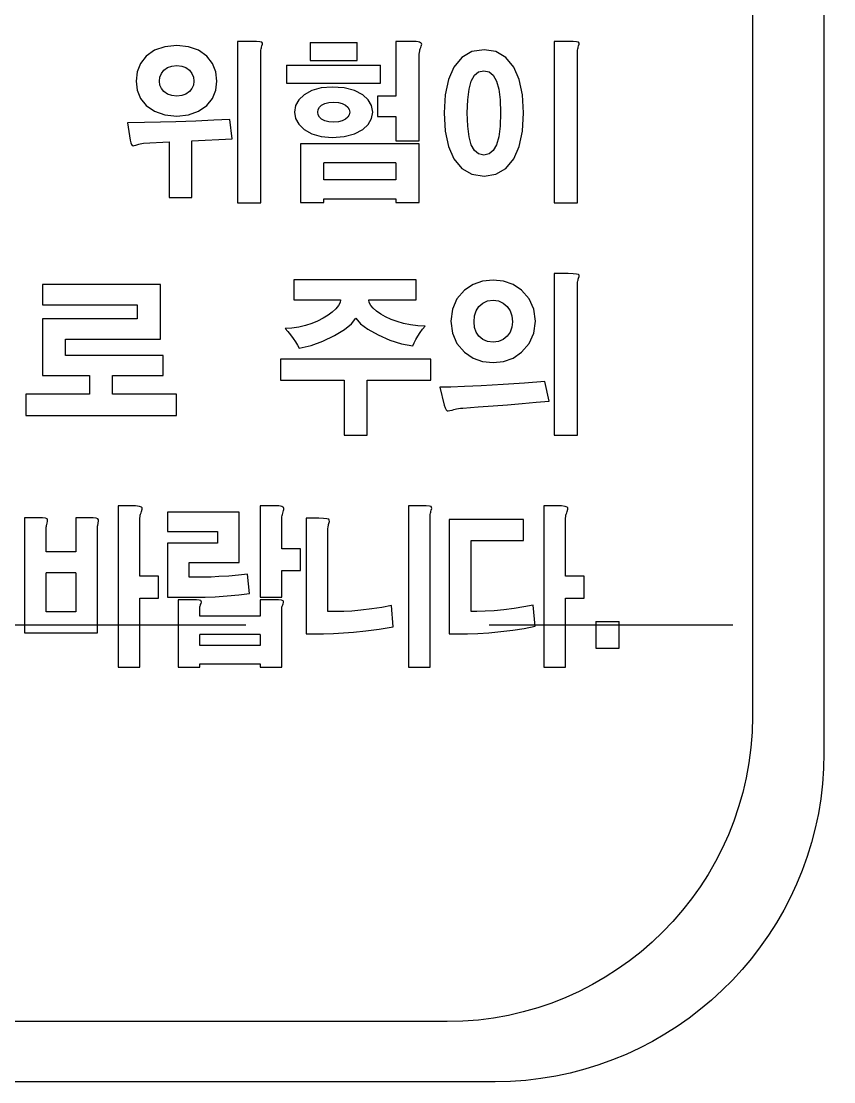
# Model space of a CAD drawing. Extents: x 21279 to 21873, y -1659 to -1239.
# Drawn here: x 21386.48 to 21392.32, y -1500.89 to -1493.27 of the extents above; entities that cross this region are included whole.
import ezdxf

# ---------------------------------------------------------------- set-up
doc = ezdxf.new("R2010")
doc.units = 0
doc.header["$LTSCALE"] = 7
doc.header["$MEASUREMENT"] = 0
doc.linetypes.add('CENTER', pattern=[2, 1.25, -0.25, 0.25, -0.25])
doc.layers.add('CL', color=1, linetype='CENTER')
doc.layers.add('D', color=2, linetype='CONTINUOUS')

msp = doc.modelspace()

# ---------------------------------------------------------------- linework, layer by layer
at = {"layer": 'CL'}
msp.add_line((21309.3464, -1497.6039), (21619.6607, -1497.6039), dxfattribs=at)
at = {"layer": 'D', "color": 1, "linetype": 'Continuous'}
for p, q in [((21392.2509, -1488.6826), (21392.2509, -1498.5252)), ((21391.7368, -1488.9451), (21391.7368, -1498.2626)), ((21387.5152, -1493.45), (21387.4417, -1493.4757)), ((21387.6022, -1493.4414), (21387.5152, -1493.45)), ((21387.6866, -1493.45), (21387.6022, -1493.4414)), ((21387.7583, -1493.4757), (21387.6866, -1493.45)), ((21388.1378, -1493.4123), (21388.0377, -1493.4123)), ((21388.0377, -1493.4123), (21388.0377, -1494.5725)), ((21388.1736, -1493.4129), (21388.1378, -1493.4123)), ((21388.1984, -1493.415), (21388.1736, -1493.4129)), ((21388.2122, -1493.4182), (21388.1984, -1493.415)), ((21388.2088, -1493.4588), (21388.2106, -1493.4519)), ((21388.2106, -1493.4519), (21388.2133, -1493.4437)), ((21388.2162, -1493.4233), (21388.2122, -1493.4182)), ((21388.2133, -1493.4437), (21388.2166, -1493.4318)), ((21388.2166, -1493.4318), (21388.2162, -1493.4233)), ((21388.5598, -1493.4195), (21388.8974, -1493.4195)), ((21388.5598, -1493.4195), (21388.5598, -1493.5489)), ((21388.8974, -1493.5489), (21388.8974, -1493.4195)), ((21389.2564, -1493.4123), (21389.1753, -1493.4123)), ((21389.1753, -1493.4123), (21389.1753, -1493.805)), ((21389.2826, -1493.4124), (21389.2564, -1493.4123)), ((21389.3044, -1493.4128), (21389.2826, -1493.4124)), ((21389.3218, -1493.4135), (21389.3044, -1493.4128)), ((21389.3352, -1493.4153), (21389.3218, -1493.4135)), ((21389.3456, -1493.4177), (21389.3352, -1493.4153)), ((21389.3532, -1493.4208), (21389.3456, -1493.4177)), ((21389.3508, -1493.4644), (21389.3541, -1493.4545)), ((21389.3575, -1493.4236), (21389.3532, -1493.4208)), ((21389.3541, -1493.4545), (21389.3575, -1493.4451)), ((21389.3602, -1493.4276), (21389.3575, -1493.4236)), ((21389.3575, -1493.4451), (21389.3598, -1493.4379)), ((21389.3598, -1493.4379), (21389.3611, -1493.4327)), ((21389.3611, -1493.4327), (21389.3602, -1493.4276)), ((21390.413, -1493.4123), (21390.3129, -1493.4123)), ((21390.3129, -1493.4123), (21390.3129, -1494.5725)), ((21390.4488, -1493.4129), (21390.413, -1493.4123)), ((21390.4736, -1493.415), (21390.4488, -1493.4129)), ((21390.4873, -1493.4182), (21390.4736, -1493.415)), ((21390.484, -1493.4588), (21390.4859, -1493.4519)), ((21390.4859, -1493.4519), (21390.4885, -1493.4437)), ((21390.4915, -1493.4233), (21390.4873, -1493.4182)), ((21390.4885, -1493.4437), (21390.4918, -1493.4318)), ((21390.4918, -1493.4318), (21390.4915, -1493.4233)), ((21387.3817, -1493.5187), (21387.3417, -1493.5697)), ((21387.4417, -1493.4757), (21387.3817, -1493.5187)), ((21387.8171, -1493.5187), (21387.7583, -1493.4757)), ((21387.8571, -1493.5702), (21387.8171, -1493.5187)), ((21388.2043, -1493.4934), (21388.2047, -1493.4837)), ((21388.2043, -1494.5725), (21388.2043, -1493.4934)), ((21388.2047, -1493.4837), (21388.2058, -1493.474)), ((21388.2058, -1493.474), (21388.2077, -1493.4643)), ((21388.2077, -1493.4643), (21388.2088, -1493.4588)), ((21389.3419, -1493.5163), (21389.3424, -1493.5041)), ((21389.3419, -1494.1266), (21389.3419, -1493.5163)), ((21389.3424, -1493.5041), (21389.3439, -1493.492)), ((21389.3439, -1493.492), (21389.3463, -1493.48)), ((21389.3463, -1493.48), (21389.3482, -1493.4729)), ((21389.3482, -1493.4729), (21389.3508, -1493.4644)), ((21389.6488, -1493.5268), (21389.5916, -1493.596)), ((21389.7212, -1493.4853), (21389.6488, -1493.5268)), ((21389.8088, -1493.4715), (21389.7212, -1493.4853)), ((21389.8945, -1493.4853), (21389.8088, -1493.4715)), ((21389.9658, -1493.5268), (21389.8945, -1493.4853)), ((21390.0226, -1493.596), (21389.9658, -1493.5268)), ((21390.4796, -1493.4934), (21390.4799, -1493.4837)), ((21390.4796, -1494.5725), (21390.4796, -1493.4934)), ((21390.4799, -1493.4837), (21390.481, -1493.474)), ((21390.481, -1493.474), (21390.4829, -1493.4643)), ((21390.4829, -1493.4643), (21390.484, -1493.4588)), ((21387.3417, -1493.5697), (21387.3176, -1493.6293)), ((21387.5088, -1493.6177), (21387.5352, -1493.5996)), ((21387.5352, -1493.5996), (21387.5663, -1493.5888)), ((21387.5663, -1493.5888), (21387.6022, -1493.5852)), ((21387.6022, -1493.5852), (21387.6367, -1493.5888)), ((21387.6367, -1493.5888), (21387.6667, -1493.5996)), ((21387.6667, -1493.5996), (21387.6922, -1493.6177)), ((21387.8811, -1493.6298), (21387.8571, -1493.5702)), ((21388.3899, -1493.5814), (21389.0651, -1493.5814)), ((21388.3899, -1493.5814), (21388.3899, -1493.712)), ((21388.5598, -1493.5489), (21388.8974, -1493.5489)), ((21389.0651, -1493.712), (21389.0651, -1493.5814)), ((21389.5916, -1493.596), (21389.5529, -1493.6848)), ((21390.0613, -1493.6848), (21390.0226, -1493.596)), ((21387.3176, -1493.6293), (21387.3096, -1493.6975)), ((21387.4762, -1493.6975), (21387.4798, -1493.6678)), ((21387.4798, -1493.6678), (21387.4907, -1493.6412)), ((21387.4907, -1493.6412), (21387.5088, -1493.6177)), ((21387.6922, -1493.6177), (21387.7103, -1493.6412)), ((21387.7103, -1493.6412), (21387.7212, -1493.6678)), ((21387.7212, -1493.6678), (21387.7248, -1493.6975)), ((21387.8891, -1493.6975), (21387.8811, -1493.6298)), ((21389.5529, -1493.6848), (21389.5297, -1493.7947)), ((21389.7164, -1493.6963), (21389.7396, -1493.6554)), ((21389.7396, -1493.6554), (21389.77, -1493.6308)), ((21389.77, -1493.6308), (21389.8077, -1493.6226)), ((21389.8077, -1493.6226), (21389.8447, -1493.6308)), ((21389.8447, -1493.6308), (21389.8747, -1493.6554)), ((21389.8747, -1493.6554), (21389.8977, -1493.6963)), ((21390.0846, -1493.7947), (21390.0613, -1493.6848)), ((21387.3096, -1493.6975), (21387.3176, -1493.763)), ((21387.4798, -1493.7253), (21387.4762, -1493.6975)), ((21387.4907, -1493.7502), (21387.4798, -1493.7253)), ((21387.5088, -1493.7724), (21387.4907, -1493.7502)), ((21387.7103, -1493.7502), (21387.6922, -1493.7724)), ((21387.7212, -1493.7253), (21387.7103, -1493.7502)), ((21387.7248, -1493.6975), (21387.7212, -1493.7253)), ((21387.8811, -1493.763), (21387.8891, -1493.6975)), ((21388.3899, -1493.712), (21389.0651, -1493.712)), ((21388.6394, -1493.746), (21388.5719, -1493.7646)), ((21388.7185, -1493.7398), (21388.6394, -1493.746)), ((21388.8042, -1493.746), (21388.7185, -1493.7398)), ((21388.877, -1493.7646), (21388.8042, -1493.746)), ((21389.6916, -1493.8311), (21389.7009, -1493.7545)), ((21389.7009, -1493.7545), (21389.7164, -1493.6963)), ((21389.8977, -1493.6963), (21389.9146, -1493.7551)), ((21389.9146, -1493.7551), (21389.9247, -1493.8316)), ((21387.3176, -1493.763), (21387.3417, -1493.8211)), ((21387.3417, -1493.8211), (21387.3817, -1493.8716)), ((21387.5352, -1493.7906), (21387.5088, -1493.7724)), ((21387.5663, -1493.8014), (21387.5352, -1493.7906)), ((21387.6022, -1493.805), (21387.5663, -1493.8014)), ((21387.6367, -1493.8014), (21387.6022, -1493.805)), ((21387.6667, -1493.7906), (21387.6367, -1493.8014)), ((21387.6922, -1493.7724), (21387.6667, -1493.7906)), ((21387.8171, -1493.8716), (21387.8571, -1493.8211)), ((21387.8571, -1493.8211), (21387.8811, -1493.763)), ((21388.4778, -1493.8319), (21388.4549, -1493.8734)), ((21388.5159, -1493.7955), (21388.4778, -1493.8319)), ((21388.5719, -1493.7646), (21388.5159, -1493.7955)), ((21388.9368, -1493.7955), (21388.877, -1493.7646)), ((21388.9768, -1493.8313), (21388.9368, -1493.7955)), ((21389.0008, -1493.8728), (21388.9768, -1493.8313)), ((21389.1753, -1493.805), (21389.0426, -1493.805)), ((21389.0426, -1493.805), (21389.0426, -1493.9512)), ((21389.5297, -1493.7947), (21389.5219, -1493.9259)), ((21389.6885, -1493.9259), (21389.6916, -1493.8311)), ((21389.9247, -1493.8316), (21389.9281, -1493.9259)), ((21390.0923, -1493.9259), (21390.0846, -1493.7947)), ((21387.3817, -1493.8716), (21387.4417, -1493.9139)), ((21387.4417, -1493.9139), (21387.5152, -1493.9393)), ((21387.6866, -1493.9393), (21387.7583, -1493.9139)), ((21387.7583, -1493.9139), (21387.8171, -1493.8716)), ((21388.4549, -1493.8734), (21388.4473, -1493.9199)), ((21388.6138, -1493.9212), (21388.6169, -1493.902)), ((21388.6169, -1493.902), (21388.6263, -1493.8851)), ((21388.6263, -1493.8851), (21388.642, -1493.8704)), ((21388.642, -1493.8704), (21388.6656, -1493.8582)), ((21388.6656, -1493.8582), (21388.6945, -1493.851)), ((21388.6945, -1493.851), (21388.7287, -1493.8486)), ((21388.7287, -1493.8486), (21388.7621, -1493.851)), ((21388.7621, -1493.851), (21388.7906, -1493.8582)), ((21388.7906, -1493.8582), (21388.8141, -1493.8704)), ((21388.8141, -1493.8704), (21388.8304, -1493.8851)), ((21388.8304, -1493.8851), (21388.84, -1493.902)), ((21388.84, -1493.902), (21388.8433, -1493.9212)), ((21389.0088, -1493.9199), (21389.0008, -1493.8728)), ((21387.5955, -1493.9888), (21387.4842, -1493.9918)), ((21387.5152, -1493.9393), (21387.6022, -1493.9478)), ((21387.7384, -1493.9837), (21387.5955, -1493.9888)), ((21387.6022, -1493.9478), (21387.6866, -1493.9393)), ((21387.8674, -1493.978), (21387.7384, -1493.9837)), ((21387.9825, -1493.9719), (21387.8674, -1493.978)), ((21387.9994, -1494.1121), (21387.9825, -1493.9719)), ((21388.4473, -1493.9199), (21388.4549, -1493.9659)), ((21388.4549, -1493.9659), (21388.4778, -1494.0075)), ((21388.6169, -1493.9394), (21388.6138, -1493.9212)), ((21388.6263, -1493.9555), (21388.6169, -1493.9394)), ((21388.642, -1493.9694), (21388.6263, -1493.9555)), ((21388.6656, -1493.9822), (21388.642, -1493.9694)), ((21388.6945, -1493.9899), (21388.6656, -1493.9822)), ((21388.7287, -1493.9925), (21388.6945, -1493.9899)), ((21388.7621, -1493.9899), (21388.7287, -1493.9925)), ((21388.7906, -1493.9822), (21388.7621, -1493.9899)), ((21388.8141, -1493.9694), (21388.7906, -1493.9822)), ((21388.8304, -1493.9555), (21388.8141, -1493.9694)), ((21388.84, -1493.9394), (21388.8304, -1493.9555)), ((21388.8433, -1493.9212), (21388.84, -1493.9394)), ((21388.9768, -1494.0079), (21389.0008, -1493.9664)), ((21389.0008, -1493.9664), (21389.0088, -1493.9199)), ((21389.0426, -1493.9512), (21389.1753, -1493.9512)), ((21389.1753, -1493.9512), (21389.1753, -1494.1266)), ((21389.5219, -1493.9259), (21389.5297, -1494.0565)), ((21389.6916, -1494.0205), (21389.6885, -1493.9259)), ((21389.9281, -1493.9259), (21389.9247, -1494.02)), ((21390.0846, -1494.0565), (21390.0923, -1493.9259)), ((21387.3683, -1493.9942), (21387.2477, -1493.996)), ((21387.2477, -1493.996), (21387.2669, -1494.1206)), ((21387.4842, -1493.9918), (21387.3683, -1493.9942)), ((21388.4778, -1494.0075), (21388.5159, -1494.0445)), ((21388.5159, -1494.0445), (21388.5719, -1494.076)), ((21388.877, -1494.076), (21388.9368, -1494.0445)), ((21388.9368, -1494.0445), (21388.9768, -1494.0079)), ((21389.5297, -1494.0565), (21389.5529, -1494.166)), ((21389.7009, -1494.0967), (21389.6916, -1494.0205)), ((21389.9247, -1494.02), (21389.9146, -1494.0962)), ((21390.0613, -1494.166), (21390.0846, -1494.0565)), ((21387.2669, -1494.1206), (21387.2714, -1494.14)), ((21387.2714, -1494.14), (21387.2763, -1494.1533)), ((21387.3502, -1494.1447), (21387.3614, -1494.1435)), ((21387.3614, -1494.1435), (21387.5459, -1494.1326)), ((21387.5459, -1494.1326), (21387.5459, -1494.5339)), ((21387.7101, -1494.1266), (21387.9994, -1494.1121)), ((21387.7101, -1494.5339), (21387.7101, -1494.1266)), ((21388.5719, -1494.076), (21388.6394, -1494.0949)), ((21388.6394, -1494.0949), (21388.7185, -1494.1012)), ((21388.7185, -1494.1012), (21388.8042, -1494.0949)), ((21388.8042, -1494.0949), (21388.877, -1494.076)), ((21389.1753, -1494.1266), (21389.3419, -1494.1266)), ((21389.7164, -1494.1544), (21389.7009, -1494.0967)), ((21389.9146, -1494.0962), (21389.8977, -1494.1544)), ((21387.2763, -1494.1533), (21387.2814, -1494.1604)), ((21387.2814, -1494.1604), (21387.2869, -1494.1616)), ((21387.2869, -1494.1616), (21387.2955, -1494.1604)), ((21387.2955, -1494.1604), (21387.3074, -1494.1567)), ((21387.3074, -1494.1567), (21387.3152, -1494.1538)), ((21387.3152, -1494.1538), (21387.3223, -1494.1514)), ((21387.3223, -1494.1514), (21387.3287, -1494.1495)), ((21387.3287, -1494.1495), (21387.3393, -1494.1467)), ((21387.3393, -1494.1467), (21387.3502, -1494.1447)), ((21388.4911, -1494.1472), (21388.4911, -1494.57)), ((21389.3419, -1494.1472), (21388.4911, -1494.1472)), ((21389.3419, -1494.57), (21389.3419, -1494.1472)), ((21389.5529, -1494.166), (21389.5916, -1494.2546)), ((21389.7396, -1494.1953), (21389.7164, -1494.1544)), ((21389.77, -1494.2199), (21389.7396, -1494.1953)), ((21389.8077, -1494.2281), (21389.77, -1494.2199)), ((21389.8447, -1494.2199), (21389.8077, -1494.2281)), ((21389.8747, -1494.1953), (21389.8447, -1494.2199)), ((21389.8977, -1494.1544), (21389.8747, -1494.1953)), ((21390.0226, -1494.2546), (21390.0613, -1494.166)), ((21389.1753, -1494.2837), (21388.6576, -1494.2837)), ((21388.6576, -1494.4069), (21388.6576, -1494.2837)), ((21389.1753, -1494.2837), (21389.1753, -1494.4069)), ((21389.5916, -1494.2546), (21389.6488, -1494.3238)), ((21389.9658, -1494.3238), (21390.0226, -1494.2546)), ((21389.6488, -1494.3238), (21389.7212, -1494.3654)), ((21389.7212, -1494.3654), (21389.8088, -1494.3793)), ((21389.8088, -1494.3793), (21389.8945, -1494.3654)), ((21389.8945, -1494.3654), (21389.9658, -1494.3238)), ((21389.1753, -1494.4069), (21388.6576, -1494.4069)), ((21387.5459, -1494.5339), (21387.7101, -1494.5339)), ((21388.0377, -1494.5725), (21388.2043, -1494.5725)), ((21388.4911, -1494.57), (21388.6576, -1494.57)), ((21388.6576, -1494.57), (21388.6576, -1494.5434)), ((21388.6576, -1494.5434), (21389.1753, -1494.5434)), ((21389.1753, -1494.5434), (21389.1753, -1494.57)), ((21389.1753, -1494.57), (21389.3419, -1494.57)), ((21390.3129, -1494.5725), (21390.4796, -1494.5725)), ((21388.4426, -1495.1241), (21388.4426, -1495.2691)), ((21389.3218, -1495.1241), (21388.4426, -1495.1241)), ((21389.3218, -1495.2691), (21389.3218, -1495.1241)), ((21389.8741, -1495.1266), (21389.7987, -1495.1348)), ((21389.9488, -1495.1348), (21389.8741, -1495.1266)), ((21390.413, -1495.0805), (21390.3129, -1495.0805)), ((21390.3129, -1495.0805), (21390.3129, -1496.2408)), ((21390.4488, -1495.0812), (21390.413, -1495.0805)), ((21390.4736, -1495.0832), (21390.4488, -1495.0812)), ((21390.4873, -1495.0865), (21390.4736, -1495.0832)), ((21390.481, -1495.1423), (21390.4829, -1495.1326)), ((21390.4829, -1495.1326), (21390.484, -1495.127)), ((21390.484, -1495.127), (21390.4859, -1495.1201)), ((21390.4859, -1495.1201), (21390.4885, -1495.1119)), ((21390.4915, -1495.0915), (21390.4873, -1495.0865)), ((21390.4885, -1495.1119), (21390.4918, -1495.1)), ((21390.4918, -1495.1), (21390.4915, -1495.0915)), ((21386.6358, -1495.1579), (21386.6358, -1495.3054)), ((21387.4843, -1495.1579), (21386.6358, -1495.1579)), ((21387.4843, -1495.5519), (21387.4843, -1495.1579)), ((21389.6681, -1495.2002), (21389.6138, -1495.262)), ((21389.73, -1495.1593), (21389.6681, -1495.2002)), ((21389.7987, -1495.1348), (21389.73, -1495.1593)), ((21390.0171, -1495.1593), (21389.9488, -1495.1348)), ((21390.0788, -1495.2002), (21390.0171, -1495.1593)), ((21390.1339, -1495.262), (21390.0788, -1495.2002)), ((21390.4796, -1495.1616), (21390.4799, -1495.1519)), ((21390.4796, -1496.2408), (21390.4796, -1495.1616)), ((21390.4799, -1495.1519), (21390.481, -1495.1423)), ((21388.4426, -1495.2691), (21388.7781, -1495.2691)), ((21388.7781, -1495.2691), (21388.7743, -1495.2885)), ((21388.9841, -1495.2881), (21388.9806, -1495.2691)), ((21388.9806, -1495.2691), (21389.3218, -1495.2691)), ((21389.6138, -1495.262), (21389.5811, -1495.3361)), ((21389.8, -1495.2914), (21389.8342, -1495.2765)), ((21389.8342, -1495.2765), (21389.8741, -1495.2715)), ((21389.8741, -1495.2715), (21389.9133, -1495.2765)), ((21389.9133, -1495.2765), (21389.947, -1495.2914)), ((21390.167, -1495.3361), (21390.1339, -1495.262)), ((21386.6358, -1495.3054), (21387.3178, -1495.3054)), ((21387.3178, -1495.3054), (21387.3178, -1495.4056)), ((21388.7182, -1495.3562), (21388.6882, -1495.3788)), ((21388.7433, -1495.3332), (21388.7182, -1495.3562)), ((21388.7626, -1495.3099), (21388.7433, -1495.3332)), ((21388.7743, -1495.2885), (21388.7626, -1495.3099)), ((21388.9946, -1495.3082), (21388.9841, -1495.2881)), ((21389.0122, -1495.3295), (21388.9946, -1495.3082)), ((21389.0366, -1495.3508), (21389.0122, -1495.3295)), ((21389.0662, -1495.3714), (21389.0366, -1495.3508)), ((21389.5811, -1495.3361), (21389.5703, -1495.4226)), ((21389.7406, -1495.3839), (21389.7523, -1495.3473)), ((21389.7523, -1495.3473), (21389.7718, -1495.3163)), ((21389.7718, -1495.3163), (21389.8, -1495.2914)), ((21389.947, -1495.2914), (21389.9753, -1495.3163)), ((21389.9753, -1495.3163), (21389.9959, -1495.3473)), ((21389.9959, -1495.3473), (21390.0083, -1495.3839)), ((21390.178, -1495.4226), (21390.167, -1495.3361)), ((21386.6358, -1495.4056), (21386.6358, -1495.813)), ((21387.3178, -1495.4056), (21386.6358, -1495.4056)), ((21388.5706, -1495.4389), (21388.526, -1495.4539)), ((21388.613, -1495.4212), (21388.5706, -1495.4389)), ((21388.6532, -1495.4009), (21388.613, -1495.4212)), ((21388.6882, -1495.3788), (21388.6532, -1495.4009)), ((21388.8559, -1495.441), (21388.8873, -1495.4009)), ((21388.8873, -1495.4009), (21388.921, -1495.4399)), ((21389.1011, -1495.3912), (21389.0662, -1495.3714)), ((21389.1413, -1495.4093), (21389.1011, -1495.3912)), ((21389.1841, -1495.425), (21389.1413, -1495.4093)), ((21389.2294, -1495.4382), (21389.1841, -1495.425)), ((21389.2813, -1495.4485), (21389.2294, -1495.4382)), ((21389.5703, -1495.4226), (21389.5811, -1495.5091)), ((21389.7368, -1495.4263), (21389.7406, -1495.3839)), ((21389.7406, -1495.4663), (21389.7368, -1495.4263)), ((21390.0083, -1495.3839), (21390.0124, -1495.4263)), ((21390.0124, -1495.4263), (21390.0083, -1495.4657)), ((21390.167, -1495.5091), (21390.178, -1495.4226)), ((21388.4284, -1495.4733), (21388.3808, -1495.4757)), ((21388.3808, -1495.4757), (21388.3997, -1495.4959)), ((21388.3997, -1495.4959), (21388.4189, -1495.5193)), ((21388.4769, -1495.4661), (21388.4284, -1495.4733)), ((21388.526, -1495.4539), (21388.4769, -1495.4661)), ((21388.7354, -1495.5252), (21388.8053, -1495.4824)), ((21388.8053, -1495.4824), (21388.8559, -1495.441)), ((21388.921, -1495.4399), (21388.9743, -1495.4798)), ((21388.9743, -1495.4798), (21389.0471, -1495.5205)), ((21389.3334, -1495.4549), (21389.2813, -1495.4485)), ((21389.3328, -1495.5289), (21389.3492, -1495.5039)), ((21389.3859, -1495.4576), (21389.3334, -1495.4549)), ((21389.3492, -1495.5039), (21389.3669, -1495.4801)), ((21389.3669, -1495.4801), (21389.3859, -1495.4576)), ((21389.5811, -1495.5091), (21389.6138, -1495.5832)), ((21389.7523, -1495.5009), (21389.7406, -1495.4663)), ((21389.7718, -1495.5302), (21389.7523, -1495.5009)), ((21389.9959, -1495.5004), (21389.9753, -1495.5302)), ((21390.0083, -1495.4657), (21389.9959, -1495.5004)), ((21390.1339, -1495.5832), (21390.167, -1495.5091)), ((21386.8012, -1495.668), (21386.8012, -1495.5519)), ((21386.8012, -1495.5519), (21387.4843, -1495.5519)), ((21388.4189, -1495.5193), (21388.4383, -1495.5459)), ((21388.4383, -1495.5459), (21388.4549, -1495.5708)), ((21388.4549, -1495.5708), (21388.4688, -1495.5942)), ((21388.5663, -1495.5962), (21388.6514, -1495.566)), ((21388.6514, -1495.566), (21388.7354, -1495.5252)), ((21389.0471, -1495.5205), (21389.132, -1495.5578)), ((21389.132, -1495.5578), (21389.2156, -1495.5844)), ((21389.2156, -1495.5844), (21389.2981, -1495.6001)), ((21389.2981, -1495.6001), (21389.3074, -1495.5772)), ((21389.3074, -1495.5772), (21389.319, -1495.5535)), ((21389.319, -1495.5535), (21389.3328, -1495.5289)), ((21389.6138, -1495.5832), (21389.6681, -1495.6449)), ((21389.7995, -1495.5537), (21389.7718, -1495.5302)), ((21389.8337, -1495.5678), (21389.7995, -1495.5537)), ((21389.8741, -1495.5725), (21389.8337, -1495.5678)), ((21389.9133, -1495.5678), (21389.8741, -1495.5725)), ((21389.947, -1495.5537), (21389.9133, -1495.5678)), ((21389.9753, -1495.5302), (21389.947, -1495.5537)), ((21390.0788, -1495.6449), (21390.1339, -1495.5832)), ((21387.5034, -1495.668), (21386.8012, -1495.668)), ((21387.5034, -1495.813), (21387.5034, -1495.668)), ((21388.4688, -1495.5942), (21388.4799, -1495.616)), ((21388.4799, -1495.616), (21388.5663, -1495.5962)), ((21389.6681, -1495.6449), (21389.73, -1495.6866)), ((21390.0171, -1495.6866), (21390.0788, -1495.6449)), ((21388.3459, -1495.6946), (21388.3459, -1495.8456)), ((21389.4262, -1495.6946), (21388.3459, -1495.6946)), ((21389.4262, -1495.8456), (21389.4262, -1495.6946)), ((21389.73, -1495.6866), (21389.7987, -1495.7116)), ((21389.7987, -1495.7116), (21389.8741, -1495.72)), ((21389.8741, -1495.72), (21389.9488, -1495.7116)), ((21389.9488, -1495.7116), (21390.0171, -1495.6866)), ((21386.6358, -1495.813), (21386.9744, -1495.813)), ((21386.9744, -1495.813), (21386.9744, -1495.9458)), ((21387.14, -1495.8323), (21387.14, -1495.813)), ((21387.14, -1495.813), (21387.5034, -1495.813)), ((21387.14, -1495.8421), (21387.14, -1495.8323)), ((21387.14, -1495.9458), (21387.14, -1495.8421)), ((21388.3459, -1495.8456), (21388.8039, -1495.8456)), ((21388.8039, -1495.8456), (21388.8039, -1496.2408)), ((21388.9693, -1496.2408), (21388.9693, -1495.8456)), ((21388.9693, -1495.8456), (21389.4262, -1495.8456)), ((21389.5699, -1495.8953), (21389.4904, -1495.8963)), ((21389.4904, -1495.8963), (21389.523, -1496.0256)), ((21389.669, -1495.8921), (21389.5699, -1495.8953)), ((21389.7875, -1495.8866), (21389.669, -1495.8921)), ((21389.947, -1495.8777), (21389.7875, -1495.8866)), ((21390.1, -1495.8673), (21389.947, -1495.8777)), ((21390.2465, -1495.8552), (21390.1, -1495.8673)), ((21390.2759, -1495.9967), (21390.2465, -1495.8552)), ((21386.5177, -1495.9458), (21386.5177, -1496.1005)), ((21386.9744, -1495.9458), (21386.5177, -1495.9458)), ((21387.5981, -1495.9458), (21387.14, -1495.9458)), ((21387.5981, -1496.1005), (21387.5981, -1495.9458)), ((21389.523, -1496.0256), (21389.5292, -1496.0452)), ((21389.5292, -1496.0452), (21389.536, -1496.0584)), ((21389.6253, -1496.0494), (21389.6403, -1496.0474)), ((21389.6403, -1496.0474), (21389.6558, -1496.0463)), ((21389.6558, -1496.0463), (21389.7669, -1496.0382)), ((21389.7669, -1496.0382), (21389.8738, -1496.0302)), ((21389.8738, -1496.0302), (21389.9765, -1496.0221)), ((21389.9765, -1496.0221), (21390.0827, -1496.0134)), ((21390.0827, -1496.0134), (21390.1825, -1496.0049)), ((21390.1825, -1496.0049), (21390.2759, -1495.9967)), ((21386.5177, -1496.1005), (21387.5981, -1496.1005)), ((21389.536, -1496.0584), (21389.5433, -1496.0655)), ((21389.5433, -1496.0655), (21389.5512, -1496.0666)), ((21389.5512, -1496.0666), (21389.5633, -1496.065)), ((21389.5633, -1496.065), (21389.5793, -1496.0607)), ((21389.5793, -1496.0607), (21389.5913, -1496.0571)), ((21389.5913, -1496.0571), (21389.6018, -1496.0543)), ((21389.6018, -1496.0543), (21389.6108, -1496.0523)), ((21389.6108, -1496.0523), (21389.6253, -1496.0494)), ((21388.8039, -1496.2408), (21388.9693, -1496.2408)), ((21390.3129, -1496.2408), (21390.4796, -1496.2408)), ((21387.2673, -1496.7488), (21387.1798, -1496.7488)), ((21387.1798, -1496.7488), (21387.1798, -1497.909)), ((21387.3057, -1496.7498), (21387.2673, -1496.7488)), ((21387.3324, -1496.7526), (21387.3057, -1496.7498)), ((21387.3473, -1496.7573), (21387.3324, -1496.7526)), ((21387.3391, -1496.8152), (21387.3414, -1496.808)), ((21387.3414, -1496.808), (21387.3442, -1496.7992)), ((21387.3442, -1496.7992), (21387.3473, -1496.7886)), ((21387.3517, -1496.7635), (21387.3473, -1496.7573)), ((21387.3473, -1496.7886), (21387.3517, -1496.7739)), ((21387.3517, -1496.7739), (21387.3517, -1496.7635)), ((21387.5336, -1496.7949), (21387.5336, -1496.9338)), ((21388.0484, -1496.7949), (21387.5336, -1496.7949)), ((21388.0484, -1497.1562), (21388.0484, -1496.7949)), ((21388.272, -1496.7488), (21388.1992, -1496.7488)), ((21388.1992, -1496.7488), (21388.1992, -1497.4063)), ((21388.2973, -1496.7489), (21388.272, -1496.7488)), ((21388.318, -1496.7494), (21388.2973, -1496.7489)), ((21388.3343, -1496.75), (21388.318, -1496.7494)), ((21388.347, -1496.7519), (21388.3343, -1496.75)), ((21388.3568, -1496.7543), (21388.347, -1496.7519)), ((21388.3638, -1496.7573), (21388.3568, -1496.7543)), ((21388.3586, -1496.8177), (21388.3602, -1496.8106)), ((21388.3602, -1496.8106), (21388.3627, -1496.8022)), ((21388.3627, -1496.8022), (21388.3659, -1496.7923)), ((21388.3679, -1496.761), (21388.3638, -1496.7573)), ((21388.3659, -1496.7923), (21388.3688, -1496.7829)), ((21388.3703, -1496.7654), (21388.3679, -1496.761)), ((21388.3688, -1496.7829), (21388.3706, -1496.7757)), ((21388.3711, -1496.7707), (21388.3703, -1496.7654)), ((21388.3706, -1496.7757), (21388.3711, -1496.7707)), ((21389.3589, -1496.7488), (21389.2651, -1496.7488)), ((21389.2651, -1496.7488), (21389.2651, -1497.909)), ((21389.3925, -1496.7495), (21389.3589, -1496.7488)), ((21389.4157, -1496.7515), (21389.3925, -1496.7495)), ((21389.4286, -1496.7548), (21389.4157, -1496.7515)), ((21389.4216, -1496.8202), (21389.4227, -1496.8105)), ((21389.4227, -1496.8105), (21389.4245, -1496.8008)), ((21389.4245, -1496.8008), (21389.4255, -1496.7953)), ((21389.4255, -1496.7953), (21389.4272, -1496.7884)), ((21389.4272, -1496.7884), (21389.4297, -1496.7802)), ((21389.4324, -1496.7598), (21389.4286, -1496.7548)), ((21389.4297, -1496.7802), (21389.4328, -1496.7683)), ((21389.4328, -1496.7683), (21389.4324, -1496.7598)), ((21390.3257, -1496.7488), (21390.2382, -1496.7488)), ((21390.2382, -1496.7488), (21390.2382, -1497.909)), ((21390.3641, -1496.7498), (21390.3257, -1496.7488)), ((21390.3909, -1496.7526), (21390.3641, -1496.7498)), ((21390.4058, -1496.7573), (21390.3909, -1496.7526)), ((21390.3975, -1496.8152), (21390.3998, -1496.808)), ((21390.3998, -1496.808), (21390.4026, -1496.7992)), ((21390.4026, -1496.7992), (21390.4058, -1496.7886)), ((21390.4101, -1496.7635), (21390.4058, -1496.7573)), ((21390.4058, -1496.7886), (21390.4101, -1496.7739)), ((21390.4101, -1496.7739), (21390.4101, -1496.7635)), ((21386.6059, -1496.8346), (21386.5068, -1496.8346)), ((21386.5068, -1496.8346), (21386.5068, -1497.6613)), ((21386.6364, -1496.8356), (21386.6059, -1496.8346)), ((21386.6575, -1496.8384), (21386.6364, -1496.8356)), ((21386.6692, -1496.8431), (21386.6575, -1496.8384)), ((21386.6661, -1496.8886), (21386.6678, -1496.8821)), ((21386.6678, -1496.8821), (21386.6703, -1496.8746)), ((21386.673, -1496.8494), (21386.6692, -1496.8431)), ((21386.6703, -1496.8746), (21386.6734, -1496.8599)), ((21386.6734, -1496.8599), (21386.673, -1496.8494)), ((21386.877, -1496.8346), (21386.877, -1497.0789)), ((21386.9677, -1496.8346), (21386.877, -1496.8346)), ((21386.9995, -1496.8356), (21386.9677, -1496.8346)), ((21387.0216, -1496.8384), (21386.9995, -1496.8356)), ((21387.0341, -1496.8431), (21387.0216, -1496.8384)), ((21387.033, -1496.8878), (21387.034, -1496.884)), ((21387.034, -1496.884), (21387.0354, -1496.8788)), ((21387.0382, -1496.8491), (21387.0341, -1496.8431)), ((21387.0354, -1496.8788), (21387.0372, -1496.8722)), ((21387.0372, -1496.8722), (21387.0392, -1496.8588)), ((21387.0392, -1496.8588), (21387.0382, -1496.8491)), ((21387.3359, -1496.8503), (21387.3362, -1496.8384)), ((21387.3359, -1497.2552), (21387.3359, -1496.8503)), ((21387.3362, -1496.8384), (21387.3373, -1496.8267)), ((21387.3373, -1496.8267), (21387.3391, -1496.8152)), ((21388.3554, -1496.8503), (21388.3557, -1496.8392)), ((21388.3554, -1497.057), (21388.3554, -1496.8503)), ((21388.3557, -1496.8392), (21388.3568, -1496.8284)), ((21388.3568, -1496.8284), (21388.3586, -1496.8177)), ((21388.6207, -1496.8383), (21388.531, -1496.8383)), ((21388.531, -1496.8383), (21388.531, -1497.6686)), ((21388.6555, -1496.8391), (21388.6207, -1496.8383)), ((21388.6797, -1496.8415), (21388.6555, -1496.8391)), ((21388.6933, -1496.8456), (21388.6797, -1496.8415)), ((21388.6907, -1496.8897), (21388.6924, -1496.8832)), ((21388.6924, -1496.8832), (21388.6944, -1496.8756)), ((21388.6972, -1496.8515), (21388.6933, -1496.8456)), ((21388.6944, -1496.8756), (21388.6975, -1496.8616)), ((21388.6975, -1496.8616), (21388.6972, -1496.8515)), ((21389.4213, -1496.8299), (21389.4216, -1496.8202)), ((21389.4213, -1497.909), (21389.4213, -1496.8299)), ((21389.5589, -1496.848), (21389.5589, -1497.6686)), ((21390.0927, -1496.848), (21389.5589, -1496.848)), ((21390.0927, -1496.999), (21390.0927, -1496.848)), ((21390.3943, -1496.8503), (21390.3946, -1496.8384)), ((21390.3943, -1497.2552), (21390.3943, -1496.8503)), ((21390.3946, -1496.8384), (21390.3957, -1496.8267)), ((21390.3957, -1496.8267), (21390.3975, -1496.8152)), ((21386.6629, -1496.9204), (21386.6631, -1496.9116)), ((21386.6629, -1497.0789), (21386.6629, -1496.9204)), ((21386.6631, -1496.9116), (21386.6638, -1496.9028)), ((21386.6638, -1496.9028), (21386.665, -1496.8941)), ((21386.665, -1496.8941), (21386.6661, -1496.8886)), ((21387.0319, -1496.9072), (21387.032, -1496.9008)), ((21387.0319, -1497.6613), (21387.0319, -1496.9072)), ((21387.032, -1496.9008), (21387.0324, -1496.8943)), ((21387.0324, -1496.8943), (21387.033, -1496.8878)), ((21387.5336, -1496.9338), (21387.8933, -1496.9338)), ((21387.8933, -1496.9338), (21387.8933, -1497.0171)), ((21388.687, -1496.9204), (21388.6873, -1496.9117)), ((21388.687, -1497.5091), (21388.687, -1496.9204)), ((21388.6873, -1496.9117), (21388.688, -1496.9033)), ((21388.688, -1496.9033), (21388.6892, -1496.8951)), ((21388.6892, -1496.8951), (21388.6907, -1496.8897)), ((21387.8933, -1497.0171), (21387.5336, -1497.0171)), ((21387.5336, -1497.0171), (21387.5336, -1497.4063)), ((21389.715, -1497.5078), (21389.715, -1496.999)), ((21389.715, -1496.999), (21390.0927, -1496.999)), ((21386.877, -1497.0789), (21386.6629, -1497.0789)), ((21388.4893, -1497.057), (21388.3554, -1497.057)), ((21388.4893, -1497.2141), (21388.4893, -1497.057)), ((21387.6897, -1497.2626), (21387.6897, -1497.1562)), ((21387.6897, -1497.1562), (21388.0484, -1497.1562)), ((21386.877, -1497.2298), (21386.6629, -1497.2298)), ((21386.6629, -1497.5104), (21386.6629, -1497.2298)), ((21386.877, -1497.2298), (21386.877, -1497.5104)), ((21387.4699, -1497.2552), (21387.3359, -1497.2552)), ((21387.4699, -1497.4123), (21387.4699, -1497.2552)), ((21387.7318, -1497.2626), (21387.6897, -1497.2626)), ((21387.7904, -1497.2621), (21387.7318, -1497.2626)), ((21387.8477, -1497.2605), (21387.7904, -1497.2621)), ((21387.9038, -1497.2578), (21387.8477, -1497.2605)), ((21387.9755, -1497.2538), (21387.9038, -1497.2578)), ((21388.0441, -1497.2482), (21387.9755, -1497.2538)), ((21388.1096, -1497.241), (21388.0441, -1497.2482)), ((21388.1244, -1497.3797), (21388.1096, -1497.241)), ((21388.3554, -1497.4063), (21388.3554, -1497.2141)), ((21388.3554, -1497.2141), (21388.4893, -1497.2141)), ((21390.5283, -1497.2552), (21390.3943, -1497.2552)), ((21390.5283, -1497.4123), (21390.5283, -1497.2552)), ((21387.3359, -1497.909), (21387.3359, -1497.4123)), ((21387.3359, -1497.4123), (21387.4699, -1497.4123)), ((21387.5336, -1497.4063), (21387.6466, -1497.4063)), ((21387.6466, -1497.4063), (21387.7297, -1497.4058)), ((21387.7297, -1497.4058), (21387.8063, -1497.4042)), ((21387.8063, -1497.4042), (21387.8764, -1497.4016)), ((21387.8764, -1497.4016), (21387.964, -1497.3959)), ((21387.964, -1497.3959), (21388.0466, -1497.3886)), ((21388.0466, -1497.3886), (21388.1244, -1497.3797)), ((21388.1992, -1497.4063), (21388.3554, -1497.4063)), ((21390.3943, -1497.909), (21390.3943, -1497.4123)), ((21390.3943, -1497.4123), (21390.5283, -1497.4123)), ((21387.7119, -1497.4245), (21387.6107, -1497.4245)), ((21387.6107, -1497.4245), (21387.6107, -1497.909)), ((21387.7419, -1497.425), (21387.7119, -1497.4245)), ((21387.7626, -1497.4266), (21387.7419, -1497.425)), ((21387.7742, -1497.4293), (21387.7626, -1497.4266)), ((21387.7668, -1497.4885), (21387.767, -1497.4812)), ((21387.7668, -1497.5417), (21387.7668, -1497.4885)), ((21387.767, -1497.4812), (21387.7677, -1497.474)), ((21387.7677, -1497.474), (21387.7689, -1497.4668)), ((21387.7689, -1497.4668), (21387.7706, -1497.4624)), ((21387.7706, -1497.4624), (21387.7727, -1497.4571)), ((21387.7727, -1497.4571), (21387.7753, -1497.4512)), ((21387.7776, -1497.4339), (21387.7742, -1497.4293)), ((21387.7753, -1497.4512), (21387.7779, -1497.4412)), ((21387.7779, -1497.4412), (21387.7776, -1497.4339)), ((21388.3025, -1497.4245), (21388.1992, -1497.4245)), ((21388.1992, -1497.4245), (21388.1992, -1497.5417)), ((21388.333, -1497.4252), (21388.3025, -1497.4245)), ((21388.3542, -1497.4271), (21388.333, -1497.4252)), ((21388.3659, -1497.4305), (21388.3542, -1497.4271)), ((21388.3554, -1497.4897), (21388.3557, -1497.4832)), ((21388.3554, -1497.909), (21388.3554, -1497.4897)), ((21388.3557, -1497.4832), (21388.3568, -1497.4763)), ((21388.3568, -1497.4763), (21388.3586, -1497.4691)), ((21388.3586, -1497.4691), (21388.3601, -1497.4647)), ((21388.3601, -1497.4647), (21388.3622, -1497.4595)), ((21388.3622, -1497.4595), (21388.3649, -1497.4534)), ((21388.3649, -1497.4534), (21388.3687, -1497.4429)), ((21388.3691, -1497.4353), (21388.3659, -1497.4305)), ((21388.3687, -1497.4429), (21388.3691, -1497.4353)), ((21389.0022, -1497.4901), (21388.9235, -1497.4994)), ((21389.0753, -1497.4784), (21389.0022, -1497.4901)), ((21389.1427, -1497.4643), (21389.0753, -1497.4784)), ((21389.1564, -1497.6178), (21389.1427, -1497.4643)), ((21389.9514, -1497.4957), (21389.8819, -1497.5024)), ((21390.0248, -1497.4867), (21389.9514, -1497.4957)), ((21390.0948, -1497.4758), (21390.0248, -1497.4867)), ((21390.1613, -1497.4631), (21390.0948, -1497.4758)), ((21390.1761, -1497.6141), (21390.1613, -1497.4631)), ((21386.877, -1497.5104), (21386.6629, -1497.5104)), ((21388.1992, -1497.5417), (21387.7668, -1497.5417)), ((21388.7451, -1497.5091), (21388.687, -1497.5091)), ((21388.8005, -1497.508), (21388.7451, -1497.5091)), ((21388.86, -1497.5048), (21388.8005, -1497.508)), ((21388.9235, -1497.4994), (21388.86, -1497.5048)), ((21389.7571, -1497.5078), (21389.715, -1497.5078)), ((21389.8172, -1497.5065), (21389.7571, -1497.5078)), ((21389.8819, -1497.5024), (21389.8172, -1497.5065)), ((21388.8707, -1497.6563), (21388.9601, -1497.6467)), ((21388.9601, -1497.6467), (21389.0553, -1497.6339)), ((21389.0553, -1497.6339), (21389.1564, -1497.6178)), ((21389.9291, -1497.6529), (21390.0152, -1497.6421)), ((21390.0152, -1497.6421), (21390.0975, -1497.6292)), ((21390.0975, -1497.6292), (21390.1761, -1497.6141)), ((21390.6121, -1497.579), (21390.7798, -1497.579)), ((21390.6121, -1497.579), (21390.6121, -1497.7712)), ((21390.7798, -1497.7712), (21390.7798, -1497.579)), ((21386.5068, -1497.6613), (21387.0319, -1497.6613)), ((21387.7668, -1497.7519), (21387.7668, -1497.6735)), ((21388.1992, -1497.6735), (21387.7668, -1497.6735)), ((21388.1992, -1497.6735), (21388.1992, -1497.7519)), ((21388.531, -1497.6686), (21388.6554, -1497.6686)), ((21388.6554, -1497.6686), (21388.7262, -1497.6667)), ((21388.7262, -1497.6667), (21388.7979, -1497.6626)), ((21388.7979, -1497.6626), (21388.8707, -1497.6563)), ((21389.5589, -1497.6686), (21389.6887, -1497.6686)), ((21389.6887, -1497.6686), (21389.7632, -1497.6668)), ((21389.7632, -1497.6668), (21389.8433, -1497.6616)), ((21389.8433, -1497.6616), (21389.9291, -1497.6529)), ((21388.1992, -1497.7519), (21387.7668, -1497.7519)), ((21390.6121, -1497.7712), (21390.7798, -1497.7712)), ((21387.1798, -1497.909), (21387.3359, -1497.909)), ((21387.6107, -1497.909), (21387.7668, -1497.909)), ((21387.7668, -1497.909), (21387.7668, -1497.8837)), ((21387.7668, -1497.8837), (21388.1992, -1497.8837)), ((21388.1992, -1497.8837), (21388.1992, -1497.909)), ((21388.1992, -1497.909), (21388.3554, -1497.909)), ((21389.2651, -1497.909), (21389.4213, -1497.909)), ((21390.2382, -1497.909), (21390.3943, -1497.909)), ((21391.7368, -1498.2626), (21391.7339, -1498.3749)), ((21391.7339, -1498.3749), (21391.7254, -1498.4859)), ((21391.7254, -1498.4859), (21391.7114, -1498.5953)), ((21392.2509, -1498.5252), (21392.2483, -1498.636)), ((21391.7114, -1498.5953), (21391.6921, -1498.703)), ((21392.2483, -1498.636), (21392.2406, -1498.7455)), ((21391.6921, -1498.703), (21391.6675, -1498.8088)), ((21392.2406, -1498.7455), (21392.228, -1498.8536)), ((21391.6675, -1498.8088), (21391.6378, -1498.9127)), ((21392.228, -1498.8536), (21392.2105, -1498.9602)), ((21391.6378, -1498.9127), (21391.6032, -1499.0144)), ((21391.6032, -1499.0144), (21391.5638, -1499.1138)), ((21392.2105, -1498.9602), (21392.1882, -1499.0652)), ((21392.1882, -1499.0652), (21392.1613, -1499.1684)), ((21391.5638, -1499.1138), (21391.5198, -1499.2109)), ((21392.1613, -1499.1684), (21392.1299, -1499.2698)), ((21391.5198, -1499.2109), (21391.4712, -1499.3054)), ((21391.4712, -1499.3054), (21391.4182, -1499.3972)), ((21392.1299, -1499.2698), (21392.0942, -1499.3692)), ((21391.4182, -1499.3972), (21391.3611, -1499.4861)), ((21392.0942, -1499.3692), (21392.0541, -1499.4666)), ((21392.0541, -1499.4666), (21392.0099, -1499.5617)), ((21391.3611, -1499.4861), (21391.2998, -1499.5722)), ((21391.2998, -1499.5722), (21391.2346, -1499.655)), ((21392.0099, -1499.5617), (21391.9616, -1499.6546)), ((21391.2346, -1499.655), (21391.1655, -1499.7347)), ((21391.9616, -1499.6546), (21391.9093, -1499.745)), ((21391.1655, -1499.7347), (21391.0928, -1499.8109)), ((21391.9093, -1499.745), (21391.8533, -1499.8328)), ((21391.0928, -1499.8109), (21391.0166, -1499.8836)), ((21391.8533, -1499.8328), (21391.7936, -1499.918)), ((21391.0166, -1499.8836), (21390.9369, -1499.9527)), ((21391.7936, -1499.918), (21391.7302, -1500.0004)), ((21390.9369, -1499.9527), (21390.854, -1500.0179)), ((21391.7302, -1500.0004), (21391.6634, -1500.0799)), ((21390.768, -1500.0792), (21390.679, -1500.1364)), ((21390.854, -1500.0179), (21390.768, -1500.0792)), ((21391.6634, -1500.0799), (21391.5933, -1500.1565)), ((21390.679, -1500.1364), (21390.5872, -1500.1893)), ((21391.5933, -1500.1565), (21391.5199, -1500.2299)), ((21390.4927, -1500.2379), (21390.3957, -1500.2819)), ((21390.5872, -1500.1893), (21390.4927, -1500.2379)), ((21391.5199, -1500.2299), (21391.4434, -1500.3)), ((21390.3957, -1500.2819), (21390.2962, -1500.3213)), ((21391.4434, -1500.3), (21391.3639, -1500.3668)), ((21390.0907, -1500.3856), (21389.9848, -1500.4102)), ((21390.1945, -1500.3559), (21390.0907, -1500.3856)), ((21390.2962, -1500.3213), (21390.1945, -1500.3559)), ((21391.3639, -1500.3668), (21391.2814, -1500.4301)), ((21389.5444, -1500.4549), (21377.6347, -1500.4549)), ((21389.6568, -1500.4521), (21389.5444, -1500.4549)), ((21389.7678, -1500.4436), (21389.6568, -1500.4521)), ((21389.8772, -1500.4295), (21389.7678, -1500.4436)), ((21389.9848, -1500.4102), (21389.8772, -1500.4295)), ((21391.2814, -1500.4301), (21391.1963, -1500.4899)), ((21391.1963, -1500.4899), (21391.1084, -1500.5459)), ((21391.018, -1500.5981), (21390.9252, -1500.6464)), ((21391.1084, -1500.5459), (21391.018, -1500.5981)), ((21390.83, -1500.6906), (21390.7327, -1500.7307)), ((21390.9252, -1500.6464), (21390.83, -1500.6906)), ((21390.6333, -1500.7665), (21390.5319, -1500.7979)), ((21390.7327, -1500.7307), (21390.6333, -1500.7665)), ((21390.3236, -1500.847), (21390.217, -1500.8645)), ((21390.4286, -1500.8248), (21390.3236, -1500.847)), ((21390.5319, -1500.7979), (21390.4286, -1500.8248)), ((21389.8887, -1500.8874), (21377.2903, -1500.8874)), ((21389.9995, -1500.8849), (21389.8887, -1500.8874)), ((21390.1089, -1500.8772), (21389.9995, -1500.8849)), ((21390.217, -1500.8645), (21390.1089, -1500.8772))]:
    msp.add_line(p, q, dxfattribs=at)

doc.saveas('drawing.dxf')
